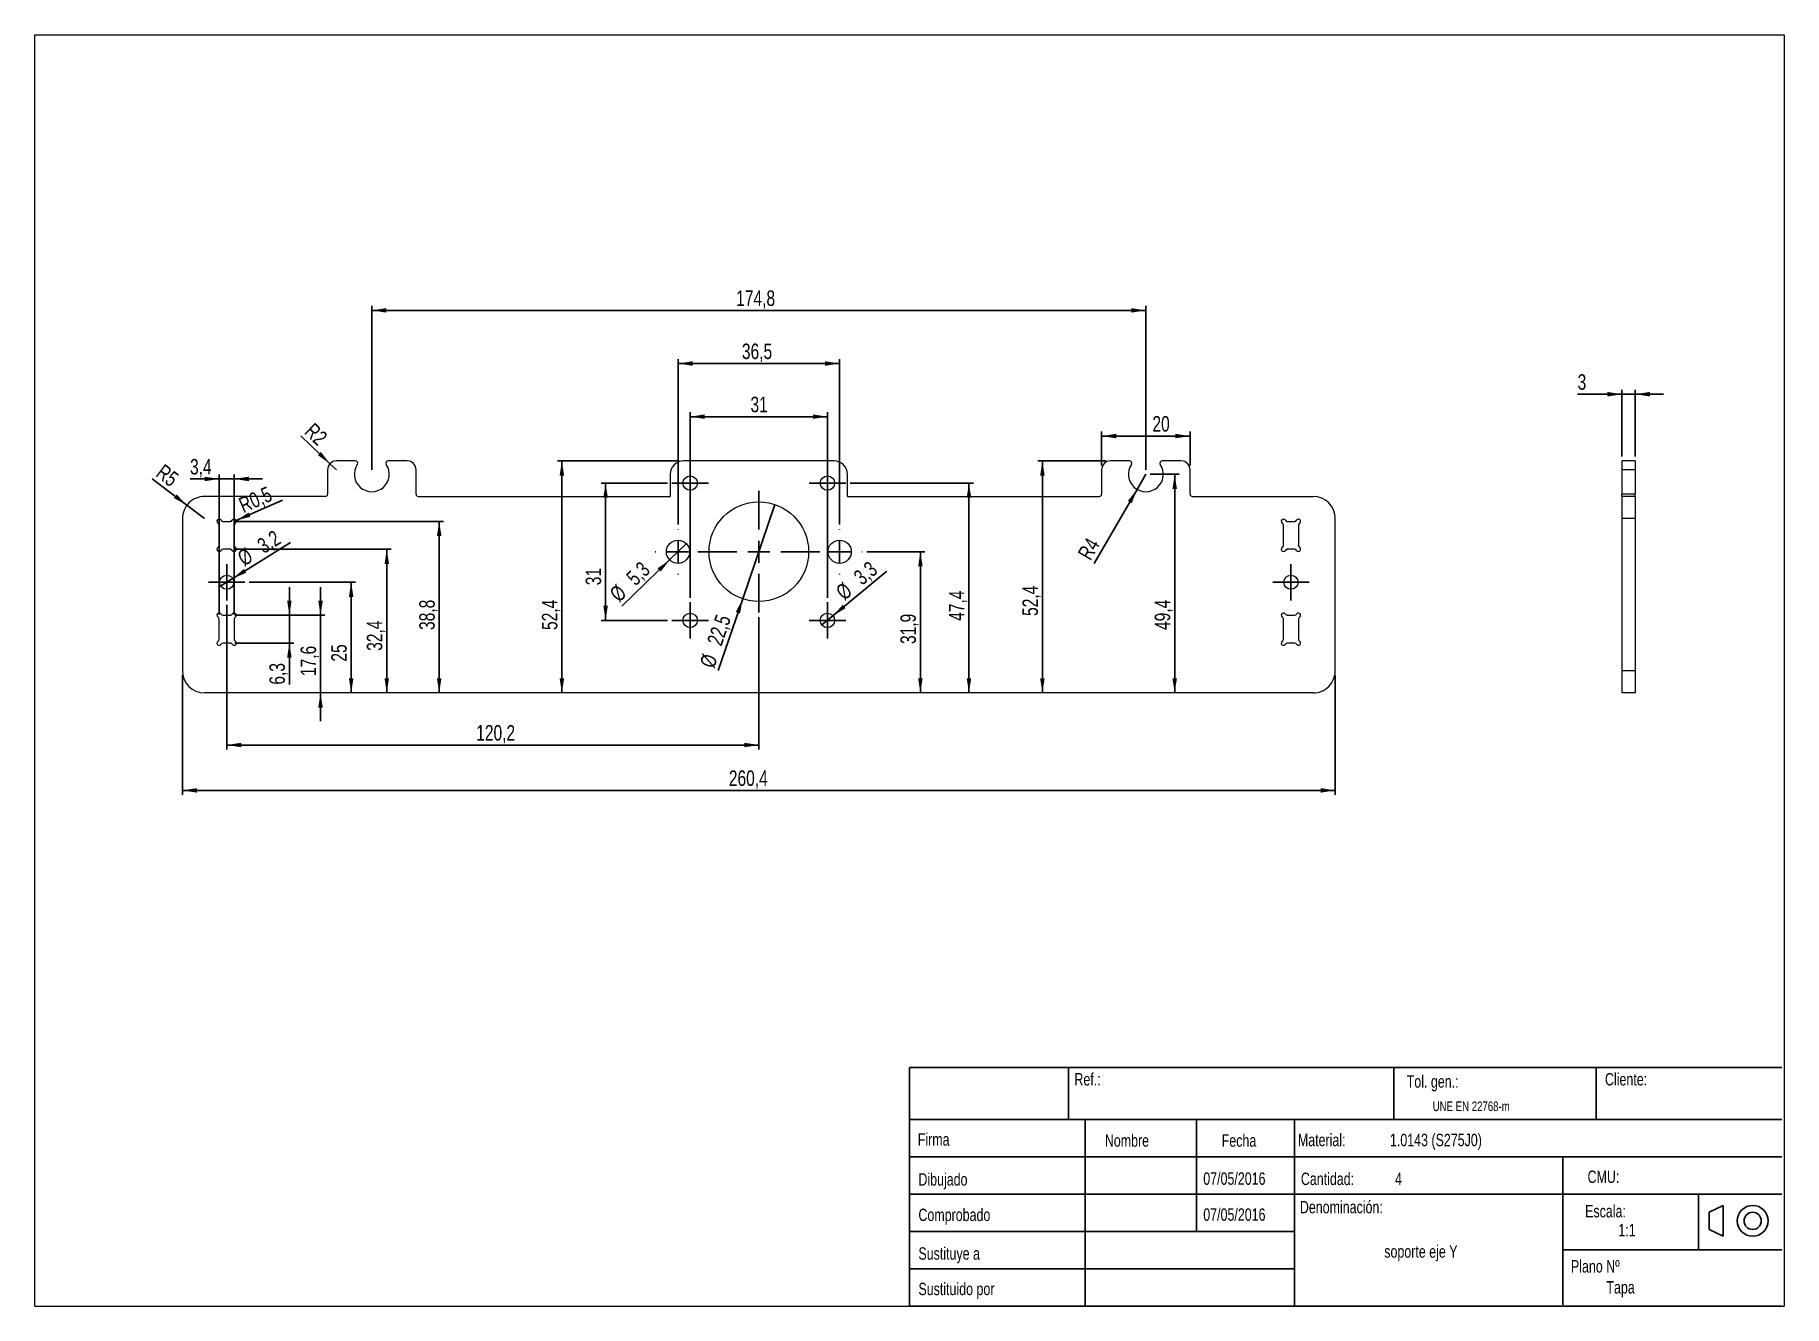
# Model space of a CAD drawing. Header units: millimetres. Extents: x 20 to 415, y 5 to 292.
import ezdxf

# ---------------------------------------------------------------- set-up
doc = ezdxf.new("R2010")
doc.units = ezdxf.units.MM
doc.layers.add('COTAS', color=1, linetype='Continuous')
doc.layers.add('SLD-0', color=7, linetype='Continuous')
doc.styles.add('SLDTEXTSTYLE0', font='TXT', dxfattribs={"width": 0.75})
doc.dimstyles.new('SLDDIMSTYLE0', dxfattribs={"dimtxt": 3.5, "dimasz": 3.302, "dimexe": 0, "dimexo": 0.0625, "dimgap": 0.875, "dimtad": 1, "dimdec": 1, "dimrnd": 1e-09, "dimzin": 12, "dimdsep": 46, "dimtxsty": 'SLDTEXTSTYLE0', "dimsah": 1, "dimcen": 0.09, "dimadec": 0, "dimazin": 3, "dimtfac": 1, "dimtdec": 1, "dimtofl": 0, "dimtmove": 0, "dimatfit": 3, "dimfxl": 1, "dimfrac": 2, "dimtolj": 1, "dimtzin": 12, "dimarcsym": 0})
doc.dimstyles.new('SLDDIMSTYLE1', dxfattribs={"dimtxt": 3.5, "dimasz": 3.302, "dimexe": 0, "dimexo": 0.0625, "dimgap": 0.875, "dimtad": 1, "dimdec": 1, "dimrnd": 1e-09, "dimzin": 12, "dimdsep": 46, "dimtxsty": 'SLDTEXTSTYLE0', "dimblk1": 'NONE', "dimsah": 1, "dimcen": 0, "dimadec": 0, "dimazin": 3, "dimtfac": 1, "dimtdec": 1, "dimtmove": 0, "dimatfit": 3, "dimldrblk": 'NONE', "dimfxl": 1, "dimfrac": 2, "dimtolj": 1, "dimtzin": 12, "dimarcsym": 0})
doc.dimstyles.new('SLDDIMSTYLE2', dxfattribs={"dimtxt": 3.5, "dimasz": 3.302, "dimexe": 0, "dimexo": 0.0625, "dimgap": 0.875, "dimtad": 1, "dimdec": 1, "dimrnd": 1e-09, "dimzin": 12, "dimdsep": 46, "dimtxsty": 'SLDTEXTSTYLE0', "dimsah": 1, "dimcen": 0, "dimadec": 0, "dimazin": 3, "dimtfac": 1, "dimtdec": 1, "dimtofl": 0, "dimtmove": 0, "dimatfit": 3, "dimfxl": 1, "dimfrac": 2, "dimtolj": 1, "dimtzin": 12, "dimarcsym": 0})
doc.dimstyles.new('SLDDIMSTYLE3', dxfattribs={"dimtxt": 3.5, "dimasz": 3.302, "dimexe": 0, "dimexo": 0.0625, "dimgap": 0.875, "dimtad": 1, "dimdec": 1, "dimrnd": 1e-09, "dimzin": 12, "dimdsep": 46, "dimtxsty": 'SLDTEXTSTYLE0', "dimsah": 1, "dimcen": 0.09, "dimadec": 0, "dimazin": 3, "dimtfac": 1, "dimtdec": 1, "dimtmove": 0, "dimatfit": 0, "dimfxl": 1, "dimfrac": 2, "dimtolj": 1, "dimtzin": 12, "dimarcsym": 0})
doc.dimstyles.new('SLDDIMSTYLE4', dxfattribs={"dimtxt": 3.5, "dimasz": 3.302, "dimexe": 0, "dimexo": 0.0625, "dimgap": 0.875, "dimtad": 1, "dimdec": 1, "dimrnd": 1e-09, "dimdsep": 46, "dimtxsty": 'SLDTEXTSTYLE0', "dimsah": 1, "dimcen": 0, "dimadec": 0, "dimazin": 2, "dimtfac": 1, "dimtdec": 1, "dimtofl": 0, "dimtmove": 0, "dimatfit": 3, "dimfxl": 1, "dimfrac": 2, "dimtolj": 1, "dimtzin": 12, "dimarcsym": 0})

# ---------------------------------------------------------------- blocks, each defined once
blk = doc.blocks.new('_D')
at = {"layer": 'COTAS'}
for p, q in [((96.14755920771819, 194.0327428795332), (96.14755920772296, 231.0290938795496)), ((96.14755920772284, 230.0290938795496), (270.9525562072225, 230.029093879527)), ((270.9525562072178, 194.0327428795109), (270.9525562072226, 231.029093879527))]:
    blk.add_line(p, q, dxfattribs=at)
for points in [[(96.14755920772284, 230.0290938795496), (99.44955920772277, 229.5210938795492), (99.44955920772291, 230.5370938795492)], [(270.9525562072225, 230.029093879527), (267.6505562072225, 230.5370938795275), (267.6505562072224, 229.5210938795275)]]:
    blk.add_solid(points, dxfattribs=at)
at = {"layer": 'COTAS', "insert": (178.4366397446985, 234.5408307941172), "char_height": 3.5, "attachment_point": 1, "style": 'SLDTEXTSTYLE0'}
blk.add_mtext('174,8', dxfattribs=at)
blk = doc.blocks.new('_D_1')
at = {"layer": 'COTAS'}
for p, q in [((165.3000577072178, 181.6560724276744), (165.3000577072178, 219.0290938795118)), ((165.3000577072178, 218.0290938795118), (201.8000577072178, 218.0290938795118)), ((201.8000577072178, 181.6560724276743), (201.8000577072178, 219.0290938795118))]:
    blk.add_line(p, q, dxfattribs=at)
for points in [[(165.3000577072178, 218.0290938795118), (168.6020577072178, 217.5210938795118), (168.6020577072178, 218.5370938795118)], [(201.8000577072178, 218.0290938795118), (198.4980577072178, 218.5370938795118), (198.4980577072178, 217.5210938795118)]]:
    blk.add_solid(points, dxfattribs=at)
at = {"layer": 'COTAS', "insert": (179.7296954579012, 222.5408307940907), "char_height": 3.5, "attachment_point": 1, "style": 'SLDTEXTSTYLE0'}
blk.add_mtext('36,5', dxfattribs=at)
blk = doc.blocks.new('_D_2')
at = {"layer": 'COTAS'}
for p, q in [((168.0500577072177, 165.156072503359), (168.0500577072177, 207.0290938795119)), ((168.0500577072177, 206.0290938795119), (199.0500577072178, 206.0290938795119)), ((199.0500577072178, 165.156072503359), (199.0500577072178, 207.0290938795119))]:
    blk.add_line(p, q, dxfattribs=at)
for points in [[(168.0500577072177, 206.0290938795119), (171.3520577072177, 205.5210938795119), (171.3520577072177, 206.5370938795119)], [(199.0500577072178, 206.0290938795119), (195.7480577072178, 206.5370938795119), (195.7480577072178, 205.5210938795119)]]:
    blk.add_solid(points, dxfattribs=at)
at = {"layer": 'COTAS', "insert": (181.6692787948357, 210.5408307940907), "char_height": 3.5, "attachment_point": 1, "style": 'SLDTEXTSTYLE0'}
blk.add_mtext('31', dxfattribs=at)
blk = doc.blocks.new('_D_3')
at = {"layer": 'COTAS'}
for p, q in [((162.9250568540457, 191.031072503359), (147.9467191457701, 191.031072503359)), ((148.9467191457701, 191.031072503359), (148.9467191457701, 160.031072503359)), ((162.9250577072178, 160.031072503359), (147.9467191457701, 160.031072503359))]:
    blk.add_line(p, q, dxfattribs=at)
for points in [[(148.9467191457701, 191.031072503359), (148.4387191457701, 187.729072503359), (149.4547191457701, 187.729072503359)], [(148.9467191457701, 160.031072503359), (149.4547191457701, 163.3330725033589), (148.4387191457701, 163.3330725033589)]]:
    blk.add_solid(points, dxfattribs=at)
at = {"layer": 'COTAS', "insert": (144.4349822311912, 167.9715185733366), "char_height": 3.5, "attachment_point": 1, "rotation": 90.00000000000041, "style": 'SLDTEXTSTYLE0'}
blk.add_mtext('31', dxfattribs=at)
blk = doc.blocks.new('_D_4')
at = {"layer": 'COTAS'}
for q in [(167.1868371480039, 177.356089781517), (152.6333294681795, 163.2789785406316)]:
    blk.add_line((163.4132782664317, 173.7060550738317), q, dxfattribs=at)
blk.add_solid([(163.4132782664317, 173.7060550738317), (160.6867051124401, 171.7754937989863), (161.3930737339655, 171.0452203087621)], dxfattribs=at)
at = {"layer": 'COTAS', "char_height": 3.5, "attachment_point": 1, "rotation": 44.04672034090003, "style": 'SLDTEXTSTYLE0'}
for s, insert in [('5,3', (153.3040497683581, 170.1777605556779)), ('%%c', (149.5472270969765, 166.4695205340471))]:
    blk.add_mtext(s, dxfattribs=dict(at, insert=insert))
blk = doc.blocks.new('_NONE')
blk = doc.blocks.new('_D_5')
at = {"layer": 'COTAS'}
for q in [(187.1955269875789, 186.174054360256), (174.3630207803597, 148.7094332746944)]:
    blk.add_line((179.9045884268566, 164.888091499634), q, dxfattribs=at)
blk.add_solid([(179.9045884268566, 164.888091499634), (178.3540129486033, 161.9288713851039), (179.3151924271096, 161.5996450038731)], dxfattribs=at)
at = {"layer": 'COTAS', "char_height": 3.5, "attachment_point": 1, "rotation": 71.09247237673249, "style": 'SLDTEXTSTYLE0'}
for s, insert in [('22,5', (171.7771402033628, 155.1746488149438)), ('%%c', (170.1172932699537, 150.163693935893))]:
    blk.add_mtext(s, dxfattribs=dict(at, insert=insert))
blk = doc.blocks.new('_D_6')
at = {"layer": 'COTAS'}
for q in [(212.4809756533236, 171.1786533507797), (197.7996469956006, 158.9932391582245)]:
    blk.add_line((200.300468418835, 161.0689058484934), q, dxfattribs=at)
blk.add_solid([(200.300468418835, 161.0689058484934), (203.165745655197, 162.7868855802672), (202.5168603144852, 163.568680831346)], dxfattribs=at)
at = {"layer": 'COTAS', "char_height": 3.5, "attachment_point": 1, "rotation": 39.6924684327908, "style": 'SLDTEXTSTYLE0'}
for s, insert in [('3,3', (204.6381820749556, 170.5047835301135)), ('%%c', (200.6106624099998, 167.0924755149095))]:
    blk.add_mtext(s, dxfattribs=dict(at, insert=insert))
blk = doc.blocks.new('_D_7')
at = {"layer": 'COTAS'}
for q in [(259.3078295970957, 172.8634847505306), (270.9525562072177, 193.0327428795109)]:
    blk.add_line((268.9775562072177, 189.6119425345624), q, dxfattribs=at)
blk.add_solid([(268.9775562072177, 189.6119425345624), (266.8866153020952, 187.0063266512662), (267.7664971123402, 186.4983266512662)], dxfattribs=at)
at = {"layer": 'COTAS', "insert": (255.4218028521341, 175.1070833378123), "char_height": 3.5, "attachment_point": 1, "rotation": 60.000000000000135, "style": 'SLDTEXTSTYLE0'}
blk.add_mtext('R4', dxfattribs=at)
blk = doc.blocks.new('_D_8')
at = {"layer": 'COTAS'}
for p, q in [((204.1750585603898, 191.031072503359), (232.0086642832651, 191.031072503359)), ((231.0086642832651, 191.031072503359), (231.0086642832651, 143.6434788795108))]:
    blk.add_line(p, q, dxfattribs=at)
for points in [[(231.0086642832651, 191.031072503359), (230.5006642832651, 187.729072503359), (231.5166642832652, 187.729072503359)], [(231.0086642832651, 143.6434788795108), (231.5166642832652, 146.9454788795107), (230.5006642832651, 146.9454788795107)]]:
    blk.add_solid(points, dxfattribs=at)
at = {"layer": 'COTAS', "insert": (226.4969273686862, 159.9352082573905), "char_height": 3.5, "attachment_point": 1, "rotation": 90.00000000000041, "style": 'SLDTEXTSTYLE0'}
blk.add_mtext('47,4', dxfattribs=at)
blk = doc.blocks.new('_D_9')
at = {"layer": 'COTAS'}
for p, q in [((207.9250577072177, 175.5310724276744), (221.0345557210444, 175.5310724276744)), ((220.0345557210444, 175.5310724276744), (220.0345557210444, 143.6434788795108))]:
    blk.add_line(p, q, dxfattribs=at)
for points in [[(220.0345557210444, 175.5310724276744), (219.5265557210444, 172.2290724276744), (220.5425557210444, 172.2290724276744)], [(220.0345557210444, 143.6434788795108), (220.5425557210444, 146.9454788795107), (219.5265557210444, 146.9454788795107)]]:
    blk.add_solid(points, dxfattribs=at)
at = {"layer": 'COTAS', "insert": (215.5228188064656, 154.6920230554407), "char_height": 3.5, "attachment_point": 1, "rotation": 90.00000000000041, "style": 'SLDTEXTSTYLE0'}
blk.add_mtext('31,9', dxfattribs=at)
blk = doc.blocks.new('_D_10')
at = {"layer": 'COTAS'}
for p, q in [((271.9525562072177, 193.0327428795109), (278.4657238633329, 193.0327428795109)), ((277.4657238633329, 193.0327428795109), (277.4657238633329, 143.6434788795108))]:
    blk.add_line(p, q, dxfattribs=at)
for points in [[(277.4657238633329, 193.0327428795109), (276.9577238633329, 189.7307428795109), (277.9737238633329, 189.7307428795109)], [(277.4657238633329, 143.6434788795108), (277.9737238633329, 146.9454788795107), (276.9577238633329, 146.9454788795107)]]:
    blk.add_solid(points, dxfattribs=at)
at = {"layer": 'COTAS', "insert": (272.9539869487539, 157.8623210845267), "char_height": 3.5, "attachment_point": 1, "rotation": 90.00000000000041, "style": 'SLDTEXTSTYLE0'}
blk.add_mtext('49,4', dxfattribs=at)
blk = doc.blocks.new('_D_11')
at = {"layer": 'COTAS'}
for p, q in [((260.9525562072177, 195.0290938795112), (260.9525562072178, 202.6509373598155)), ((260.9525562072178, 201.6509373598155), (280.9525562072178, 201.6509373598153)), ((280.9525562072177, 195.0290938795112), (280.9525562072178, 202.6509373598153))]:
    blk.add_line(p, q, dxfattribs=at)
for points in [[(260.9525562072178, 201.6509373598155), (264.2545562072178, 201.1429373598154), (264.2545562072178, 202.1589373598154)], [(280.9525562072178, 201.6509373598153), (277.6505562072177, 202.1589373598154), (277.6505562072177, 201.1429373598154)]]:
    blk.add_solid(points, dxfattribs=at)
at = {"layer": 'COTAS', "insert": (272.4409218782072, 206.1626742743943), "char_height": 3.5, "attachment_point": 1, "style": 'SLDTEXTSTYLE0'}
blk.add_mtext('20', dxfattribs=at)
blk = doc.blocks.new('_D_12')
at = {"layer": 'COTAS'}
for p, q in [((261.9525562072177, 196.0290938795112), (246.5917616661766, 196.0290938795112)), ((247.5917616661766, 143.6434788795108), (247.5917616661766, 196.0290938795112))]:
    blk.add_line(p, q, dxfattribs=at)
for points in [[(247.5917616661766, 196.0290938795112), (247.0837616661766, 192.7270938795112), (248.0997616661766, 192.7270938795112)], [(247.5917616661766, 143.6434788795108), (248.0997616661766, 146.9454788795107), (247.0837616661766, 146.9454788795107)]]:
    blk.add_solid(points, dxfattribs=at)
at = {"layer": 'COTAS', "insert": (243.0800247515977, 161.0326191136127), "char_height": 3.5, "attachment_point": 1, "rotation": 90, "style": 'SLDTEXTSTYLE0'}
blk.add_mtext('52,4', dxfattribs=at)
blk = doc.blocks.new('_D_13')
at = {"layer": 'COTAS'}
for p, q in [((165.5500577072178, 196.0290938795117), (138.0700214397716, 196.0290938795117)), ((139.0700214397716, 196.0290938795117), (139.0700214397716, 143.6434788795108))]:
    blk.add_line(p, q, dxfattribs=at)
for points in [[(139.0700214397716, 196.0290938795117), (138.5620214397716, 192.7270938795118), (139.5780214397716, 192.7270938795118)], [(139.0700214397716, 143.6434788795108), (139.5780214397716, 146.9454788795107), (138.5620214397716, 146.9454788795107)]]:
    blk.add_solid(points, dxfattribs=at)
at = {"layer": 'COTAS', "insert": (134.5582845251927, 157.8623210845267), "char_height": 3.5, "attachment_point": 1, "rotation": 90.00000000000041, "style": 'SLDTEXTSTYLE0'}
blk.add_mtext('52,4', dxfattribs=at)
blk = doc.blocks.new('_D_14')
at = {"layer": 'COTAS'}
for p, q in [((53.37505826537835, 147.643478588709), (53.37505983571237, 120.643471363685)), ((313.7250602653781, 147.6434788795107), (313.7250638357113, 120.6434865057724)), ((53.37505977755187, 121.643471363685), (313.7250637775508, 121.6434865057724))]:
    blk.add_line(p, q, dxfattribs=at)
for points in [[(53.37505977755187, 121.643471363685), (56.6770598070974, 121.135471555731), (56.67705974800632, 122.151471555731)], [(313.7250637775508, 121.6434865057724), (310.4230637480052, 122.1514863137264), (310.4230638070964, 121.1354863137264)]]:
    blk.add_solid(points, dxfattribs=at)
at = {"layer": 'COTAS', "insert": (176.7819015638751, 126.155215455668), "char_height": 3.5, "attachment_point": 1, "rotation": 3.3323514658334775e-06, "style": 'SLDTEXTSTYLE0'}
blk.add_mtext('260,4', dxfattribs=at)
blk = doc.blocks.new('_D_15')
at = {"layer": 'COTAS'}
for p, q in [((63.3750562072179, 163.5434788795117), (63.3750562072179, 130.8891902217295)), ((183.5500577072178, 160.7810729299449), (183.5500577072178, 130.8891902217295)), ((63.3750562072179, 131.8891902217295), (183.5500577072178, 131.8891902217295))]:
    blk.add_line(p, q, dxfattribs=at)
for points in [[(63.3750562072179, 131.8891902217295), (66.6770562072179, 131.3811902217295), (66.6770562072179, 132.3971902217295)], [(183.5500577072178, 131.8891902217295), (180.2480577072178, 132.3971902217295), (180.2480577072178, 131.3811902217295)]]:
    blk.add_solid(points, dxfattribs=at)
at = {"layer": 'COTAS', "insert": (119.7292644768968, 136.4009271363084), "char_height": 3.5, "attachment_point": 1, "style": 'SLDTEXTSTYLE0'}
blk.add_mtext('120,2', dxfattribs=at)
blk = doc.blocks.new('_D_16')
at = {"layer": 'COTAS'}
for q in [(77.77078958736207, 177.582489727854), (62.01578968926542, 167.7994442041735)]:
    blk.add_line((64.73432272517037, 169.4875135548499), q, dxfattribs=at)
blk.add_solid([(64.73432272517037, 169.4875135548499), (67.8074900110147, 170.7978229966293), (67.27152799217494, 171.6609572355291)], dxfattribs=at)
at = {"layer": 'COTAS', "char_height": 3.5, "attachment_point": 1, "rotation": 31.838156626299686, "style": 'SLDTEXTSTYLE0'}
for s, insert in [('3,2', (69.91284408265713, 177.9812843850663)), ('%%c', (65.45679980050001, 175.1513674255628))]:
    blk.add_mtext(s, dxfattribs=dict(at, insert=insert))
blk = doc.blocks.new('_D_17')
at = {"layer": 'COTAS'}
for p, q in [((68.47505620721789, 168.6434788795117), (92.48845443913045, 168.6434788795117)), ((91.48845443913045, 168.6434788795117), (91.48845443913045, 143.6434788795108))]:
    blk.add_line(p, q, dxfattribs=at)
for points in [[(91.48845443913045, 168.6434788795117), (90.98045443913045, 165.3414788795117), (91.99645443913045, 165.3414788795117)], [(91.48845443913045, 143.6434788795108), (91.99645443913045, 146.9454788795107), (90.98045443913045, 146.9454788795107)]]:
    blk.add_solid(points, dxfattribs=at)
at = {"layer": 'COTAS', "insert": (86.97671752455155, 150.7196287157579), "char_height": 3.5, "attachment_point": 1, "rotation": 90.00000000000041, "style": 'SLDTEXTSTYLE0'}
blk.add_mtext('25', dxfattribs=at)
blk = doc.blocks.new('_D_18')
at = {"layer": 'COTAS'}
for p, q in [((84.56487169340318, 161.1934782302887), (84.56487169340318, 167.5434782302887)), ((65.20898952011903, 161.1934782302887), (85.56487169340318, 161.1934782302887)), ((84.56487169340318, 161.1934782302887), (84.56487169340318, 143.6434788795108)), ((84.56487169340318, 143.6434788795108), (84.56487169340318, 137.2934788795108))]:
    blk.add_line(p, q, dxfattribs=at)
for points in [[(84.56487169340318, 161.1934782302887), (85.07287169340317, 164.4954782302887), (84.05687169340318, 164.4954782302887)], [(84.56487169340318, 143.6434788795108), (84.05687169340318, 140.3414788795108), (85.07287169340317, 140.3414788795108)]]:
    blk.add_solid(points, dxfattribs=at)
at = {"layer": 'COTAS', "insert": (80.05313477882432, 147.4642197917708), "char_height": 3.5, "attachment_point": 1, "rotation": 90.00000000000041, "style": 'SLDTEXTSTYLE0'}
blk.add_mtext('17,6', dxfattribs=at)
blk = doc.blocks.new('_D_19')
at = {"layer": 'COTAS'}
for p, q in [((77.5296406376527, 161.1934542704157), (77.52965205940623, 167.5434542704054)), ((65.2089895201174, 161.1934764315874), (78.52964063765108, 161.1934524717143)), ((77.52962930583097, 154.8934524482684), (77.5296406376527, 161.1934542704157)), ((65.20899139950072, 154.8934746094163), (78.52962930582933, 154.893450649567)), ((77.52962930583097, 154.8934524482684), (77.52961244367688, 145.5188255109836))]:
    blk.add_line(p, q, dxfattribs=at)
for points in [[(77.5296406376527, 161.1934542704157), (78.03764657696372, 164.49545335667), (77.02164657696538, 164.4954551841506)], [(77.52962930583097, 154.8934524482684), (77.02162336651995, 151.591453362014), (78.03762336651829, 151.5914515345334)]]:
    blk.add_solid(points, dxfattribs=at)
at = {"layer": 'COTAS', "insert": (73.01787552910531, 145.5188336262508), "char_height": 3.5, "attachment_point": 1, "rotation": 89.99989694200433, "style": 'SLDTEXTSTYLE0'}
blk.add_mtext('6,3', dxfattribs=at)
blk = doc.blocks.new('_D_20')
at = {"layer": 'COTAS'}
for p, q in [((61.67509570721835, 191.9680211443309), (55.08962085602721, 191.9680211443309)), ((61.67509570721798, 161.3274533795116), (61.67509570721837, 192.9680211443309)), ((65.07501537089692, 191.9680211443308), (61.67509570721835, 191.9680211443309)), ((65.07501837089652, 161.3274543504012), (65.07501537089693, 192.9680211443308)), ((65.07501537089692, 191.9680211443308), (71.42501537089692, 191.9680211443308))]:
    blk.add_line(p, q, dxfattribs=at)
for points in [[(61.67509570721835, 191.9680211443309), (58.37309570721836, 192.4760211443309), (58.37309570721835, 191.4600211443309)], [(65.07501537089692, 191.9680211443308), (68.37701537089691, 191.4600211443308), (68.37701537089691, 192.4760211443308)]]:
    blk.add_solid(points, dxfattribs=at)
at = {"layer": 'COTAS', "insert": (55.08962085602723, 196.4797580589098), "char_height": 3.5, "attachment_point": 1, "style": 'SLDTEXTSTYLE0'}
blk.add_mtext('3,4', dxfattribs=at)
blk = doc.blocks.new('_D_21')
at = {"layer": 'COTAS'}
for p, q in [((65.20899139950252, 176.0934756581179), (100.5287440793299, 176.0934756581179)), ((99.52874407932994, 176.0934756581179), (99.52874407932994, 143.6434788795108))]:
    blk.add_line(p, q, dxfattribs=at)
for points in [[(99.52874407932994, 176.0934756581179), (99.02074407932994, 172.7914756581179), (100.0367440793299, 172.7914756581179)], [(99.52874407932994, 143.6434788795108), (100.0367440793299, 146.9454788795107), (99.02074407932994, 146.9454788795107)]]:
    blk.add_solid(points, dxfattribs=at)
at = {"layer": 'COTAS', "insert": (95.01700716475106, 153.1594249535787), "char_height": 3.5, "attachment_point": 1, "rotation": 90.00000000000041, "style": 'SLDTEXTSTYLE0'}
blk.add_mtext('32,4', dxfattribs=at)
blk = doc.blocks.new('_D_22')
at = {"layer": 'COTAS'}
for p, q in [((65.20898952011908, 182.3934774802889), (112.3658371607346, 182.3934774802889)), ((111.3658371607346, 182.3934774802889), (111.3658371607346, 143.6434788795108))]:
    blk.add_line(p, q, dxfattribs=at)
for points in [[(111.3658371607346, 182.3934774802889), (110.8578371607346, 179.0914774802889), (111.8738371607346, 179.0914774802889)], [(111.3658371607346, 143.6434788795108), (111.8738371607346, 146.9454788795107), (110.8578371607346, 146.9454788795107)]]:
    blk.add_solid(points, dxfattribs=at)
at = {"layer": 'COTAS', "insert": (106.8541002461558, 157.8623210845267), "char_height": 3.5, "attachment_point": 1, "rotation": 90.00000000000041, "style": 'SLDTEXTSTYLE0'}
blk.add_mtext('38,8', dxfattribs=at)
blk = doc.blocks.new('_D_23')
at = {"layer": 'COTAS'}
for q in [(76.01361716599477, 187.1696168688345), (65.07501529653818, 182.3934776093732)]:
    blk.add_line((65.53324020075523, 182.5935530834432), q, dxfattribs=at)
blk.add_solid([(65.53324020075523, 182.5935530834432), (68.76263248240193, 183.4492945696648), (68.35607932901061, 184.3804070942651)], dxfattribs=at)
at = {"layer": 'COTAS', "insert": (65.75123851202792, 187.4336271166123), "char_height": 3.5, "attachment_point": 1, "rotation": 23.587602396001763, "style": 'SLDTEXTSTYLE0'}
blk.add_mtext('R0,5', dxfattribs=at)
blk = doc.blocks.new('_D_24')
at = {"layer": 'COTAS'}
for q in [(46.574297114323, 191.9716619604543), (58.37505620721794, 183.0310738795119)]:
    blk.add_line((54.38969610187424, 186.0504951536529), q, dxfattribs=at)
blk.add_solid([(54.38969610187424, 186.0504951536529), (52.06453748975798, 188.4494335497984), (51.45099108685254, 187.6396083763926)], dxfattribs=at)
at = {"layer": 'COTAS', "insert": (49.25824968727403, 195.5142340422242), "char_height": 3.5, "attachment_point": 1, "rotation": 322.85140362740435, "style": 'SLDTEXTSTYLE0'}
blk.add_mtext('R5', dxfattribs=at)
blk = doc.blocks.new('_D_25')
at = {"layer": 'COTAS'}
for q in [(80.10839479383142, 201.7106366491743), (88.14755920721795, 194.0290938795118)]:
    blk.add_line((86.70154858620532, 195.41077882331), q, dxfattribs=at)
blk.add_solid([(86.70154858620532, 195.41077882331), (84.66513302663823, 198.0592273632581), (83.96323707518873, 197.3246539677837)], dxfattribs=at)
at = {"layer": 'COTAS', "insert": (83.13656931965733, 204.8797907651531), "char_height": 3.5, "attachment_point": 1, "rotation": 316.3031651312736, "style": 'SLDTEXTSTYLE0'}
blk.add_mtext('R2', dxfattribs=at)
blk = doc.blocks.new('SW_CENTERMARKSYMBOL_0')
at = {"layer": 'SLD-0', "color": 0}
for p, q in [((0, 2.500000000000002), (0, 4.099999999999993)), ((-2.500000000000002, 0), (-4.099999999999993, 0)), ((0, 0), (-2.500000000000002, 0)), ((0, 0), (0, 2.500000000000002)), ((0, 0), (0, -2.500000000000002)), ((0, 0), (2.500000000000002, 0)), ((2.500000000000002, 0), (4.099999999999993, 0)), ((0, -2.500000000000002), (0, -4.099999999999993))]:
    blk.add_line(p, q, dxfattribs=at)
blk = doc.blocks.new('SW_CENTERMARKSYMBOL_1')
at = {"layer": 'SLD-0', "color": 0}
for p, q in [((0, 2.500000000000002), (0, 4.099999999999993)), ((-2.500000000000002, 0), (-4.099999999999993, 0)), ((0, 0), (-2.500000000000002, 0)), ((0, 0), (0, 2.500000000000002)), ((0, 0), (0, -2.500000000000002)), ((0, 0), (2.500000000000002, 0)), ((2.500000000000002, 0), (4.099999999999993, 0)), ((0, -2.500000000000002), (0, -4.099999999999993))]:
    blk.add_line(p, q, dxfattribs=at)
blk = doc.blocks.new('SW_CENTERMARKSYMBOL_2')
at = {"layer": 'SLD-0', "color": 0}
for p, q in [((0, 5.000000000000004), (0, 13.75000000000007)), ((-5.000000000000004, 0), (-13.75000000000007, 0)), ((0, 0), (-2.500000000000002, 0)), ((0, 0), (0, 2.500000000000002)), ((0, 0), (0, -2.500000000000002)), ((0, 0), (2.500000000000002, 0)), ((5.000000000000004, 0), (13.75000000000007, 0)), ((0, -5.000000000000004), (0, -13.75000000000007))]:
    blk.add_line(p, q, dxfattribs=at)
blk = doc.blocks.new('SW_CENTERMARKSYMBOL_3')
at = {"layer": 'SLD-0', "color": 0}
for p, q in [((0, 2.500000000000002), (0, 4.124999999999989)), ((-2.500000000000002, 0), (-4.124999999999989, 0)), ((0, 0), (-2.500000000000002, 0)), ((0, 0), (0, 2.500000000000002)), ((0, 0), (0, -2.500000000000002)), ((0, 0), (2.500000000000002, 0)), ((2.500000000000002, 0), (4.124999999999989, 0)), ((0, -2.500000000000002), (0, -4.124999999999989))]:
    blk.add_line(p, q, dxfattribs=at)
blk = doc.blocks.new('SW_CENTERMARKSYMBOL_4')
at = {"layer": 'SLD-0', "color": 0}
for p, q in [((0, 2.500000000000002), (0, 4.124999999999934)), ((-2.500000000000002, 0), (-4.124999999999934, 0)), ((0, 0), (-2.500000000000002, 0)), ((0, 0), (0, 2.500000000000002)), ((0, 0), (0, -2.500000000000002)), ((0, 0), (2.500000000000002, 0)), ((2.500000000000002, 0), (4.124999999999934, 0)), ((0, -2.500000000000002), (0, -4.124999999999934))]:
    blk.add_line(p, q, dxfattribs=at)
blk = doc.blocks.new('SW_CENTERMARKSYMBOL_5')
at = {"layer": 'SLD-0', "color": 0}
for p, q in [((0, 5.000000000000004), (0, 5.125000000000019)), ((-5.000000000000004, 0), (-5.125000000000046, 0)), ((0, 0), (-2.500000000000002, 0)), ((0, 0), (0, 2.500000000000002)), ((0, 0), (0, -2.500000000000002)), ((0, 0), (2.500000000000002, 0)), ((5.000000000000004, 0), (5.125000000000019, 0)), ((0, -5.000000000000004), (0, -5.125000000000019))]:
    blk.add_line(p, q, dxfattribs=at)
blk = doc.blocks.new('SW_CENTERMARKSYMBOL_6')
at = {"layer": 'SLD-0', "color": 0}
for p, q in [((0, 2.500000000000002), (0, 4.124999999999962)), ((-2.500000000000002, 0), (-4.124999999999962, 0)), ((0, 0), (-2.500000000000002, 0)), ((0, 0), (0, 2.500000000000002)), ((0, 0), (0, -2.500000000000002)), ((0, 0), (2.500000000000002, 0)), ((2.500000000000002, 0), (4.124999999999962, 0)), ((0, -2.500000000000002), (0, -4.124999999999962))]:
    blk.add_line(p, q, dxfattribs=at)
blk = doc.blocks.new('SW_CENTERMARKSYMBOL_7')
at = {"layer": 'SLD-0', "color": 0}
for p, q in [((0, 5.000000000000004), (0, 5.124999999999991)), ((-5.000000000000004, 0), (-5.124999999999991, 0)), ((0, 0), (-2.500000000000002, 0)), ((0, 0), (0, 2.500000000000002)), ((0, 0), (0, -2.500000000000002)), ((0, 0), (2.500000000000002, 0)), ((5.000000000000004, 0), (5.124999999999991, 0)), ((0, -5.000000000000004), (0, -5.124999999999991))]:
    blk.add_line(p, q, dxfattribs=at)
blk = doc.blocks.new('SW_CENTERMARKSYMBOL_8')
at = {"layer": 'SLD-0', "color": 0}
for p, q in [((0, 2.500000000000002), (0, 4.124999999999989)), ((-2.500000000000002, 0), (-4.124999999999989, 0)), ((0, 0), (-2.500000000000002, 0)), ((0, 0), (0, 2.500000000000002)), ((0, 0), (0, -2.500000000000002)), ((0, 0), (2.500000000000002, 0)), ((2.500000000000002, 0), (4.124999999999989, 0)), ((0, -2.500000000000002), (0, -4.124999999999989))]:
    blk.add_line(p, q, dxfattribs=at)
blk = doc.blocks.new('_D_26')
at = {"layer": 'COTAS'}
for p, q in [((378.4849592549478, 211.0981955762514), (368.4645928316436, 211.0981955762514)), ((378.4849592549479, 197.0290938795118), (378.4849592549478, 212.0981955762514)), ((378.4849592549478, 211.0981955762514), (381.4849592549478, 211.0981955762514)), ((381.4849592549479, 197.0290938795118), (381.4849592549478, 212.0981955762514)), ((381.4849592549478, 211.0981955762514), (387.8349592549478, 211.0981955762514))]:
    blk.add_line(p, q, dxfattribs=at)
for points in [[(378.4849592549478, 211.0981955762514), (375.1829592549478, 211.6061955762514), (375.1829592549478, 210.5901955762514)], [(381.4849592549478, 211.0981955762514), (384.7869592549478, 210.5901955762514), (384.7869592549478, 211.6061955762514)]]:
    blk.add_solid(points, dxfattribs=at)
at = {"layer": 'COTAS', "insert": (368.4645928316436, 215.6099324908303), "char_height": 3.5, "attachment_point": 1, "style": 'SLDTEXTSTYLE0'}
blk.add_mtext('3', dxfattribs=at)

msp = doc.modelspace()

# ---------------------------------------------------------------- linework, layer by layer
at = {"color": 7, "linetype": 'Continuous', "lineweight": 0}
for p, q in [((20.0788435653533, 5.214780156639463), (20.0788435653533, 292.2147801566395)), ((20.0788435653533, 292.2147801566395), (415.0788435653533, 292.2147801566395)), ((415.0788435653533, 292.2147801566395), (415.0788435653534, 5.214780156639454)), ((20.0788435653533, 5.214780156639463), (415.0788435653534, 5.214780156639454))]:
    msp.add_line(p, q, dxfattribs=at)
at = {"color": 7, "linetype": 'Continuous', "lineweight": 15}
for p, q in [((86.14755920721795, 194.0290938795118), (86.14755920721792, 188.5310708795117)), ((92.46371180521804, 196.0290938795118), (88.14755920721795, 196.0290938795118)), ((104.147559207218, 196.0290938795117), (99.83140661021808, 196.0290938795117)), ((106.1475592072179, 188.5310738795118), (106.147559207218, 194.0290938795117)), ((200.5500577072177, 196.0290938795117), (166.5500577072178, 196.0290938795117)), ((260.9525562072177, 194.0290938795112), (260.9525562072177, 188.5310708795111)), ((267.2687088047324, 196.0290938795112), (262.9525562072177, 196.0290938795112)), ((278.9525562072177, 196.0290938795112), (274.636403609703, 196.0290938795112)), ((280.9525562072176, 188.5310738795112), (280.9525562072177, 194.0290938795112)), ((381.484959254948, 196.0290938795118), (378.484959254948, 196.0290938795118)), ((378.484959254948, 196.0290938795118), (378.484959254948, 194.0290938795118)), ((381.484959254948, 194.0290938795118), (378.484959254948, 194.0290938795118)), ((378.484959254948, 194.0290938795118), (378.484959254948, 188.5310708795117)), ((381.484959254948, 196.0290938795118), (381.484959254948, 194.0290938795118)), ((381.484959254948, 194.0290938795118), (381.484959254948, 188.5310708795117)), ((163.5500577072178, 193.0290938795117), (163.5500577072178, 188.0310727821825)), ((203.5500577072178, 188.0310723795114), (203.5500577072178, 193.0290938795117)), ((85.64755915221747, 188.0310708795117), (58.37505675722252, 188.0310738795119)), ((106.6475592072179, 188.0310738795118), (109.0475592072179, 188.0310738795117)), ((109.0475592072179, 188.0310738795117), (163.5500577072178, 188.0310727821825)), ((203.5500577072178, 188.0310723795114), (258.0525562072177, 188.0310708795111)), ((258.0525562072177, 188.0310708795111), (260.4525562072176, 188.0310708795111)), ((281.4525562072176, 188.0310738795112), (308.7250602072178, 188.031073879511)), ((381.484959254948, 188.5310708795117), (378.484959254948, 188.5310708795117)), ((378.484959254948, 188.0310708795117), (378.484959254948, 188.5310708795117)), ((381.484959254948, 188.0310738795119), (378.484959254948, 188.0310738795119)), ((378.484959254948, 188.0310738795119), (378.484959254948, 183.0310735887094)), ((381.484959254948, 188.0310708795117), (378.484959254948, 188.0310708795117)), ((381.484959254948, 188.0310708795117), (381.484959254948, 188.5310708795117)), ((381.484959254948, 188.0310738795119), (381.484959254948, 183.0310735887094)), ((53.37505620721797, 183.0310735887094), (53.37505820721785, 148.643478588709)), ((62.591119520119, 182.3934804802888), (62.54111952011901, 182.3934804802889)), ((62.591119520119, 182.3934804802888), (64.15898952011914, 182.3934774802889)), ((64.20898952011908, 182.3934774802889), (64.15898952011914, 182.3934774802889)), ((302.8911225201189, 182.393480480288), (304.5089925201189, 182.393477480288)), ((304.5589925201188, 182.393477480288), (304.5089925201189, 182.393477480288)), ((313.7250602072177, 148.6434788795107), (313.7250602072178, 183.031073879511)), ((381.484959254948, 183.0310735887094), (378.484959254948, 183.0310735887094)), ((378.484959254948, 183.0310735887094), (378.484959254948, 148.643478588709)), ((381.484959254948, 183.0310735887094), (381.484959254948, 148.643478588709)), ((61.67509570721802, 176.9595026295119), (61.67509570721802, 181.5274526295118)), ((65.0750183708966, 181.4774533504023), (65.07501537089664, 177.0095043504023)), ((65.0750183708966, 181.4774533504023), (65.0750183708966, 181.5274536004014)), ((302.0250987072178, 176.9595026295111), (302.0250987072178, 181.5274526295109)), ((305.4250213708963, 181.5274536004005), (305.4250183708963, 177.0095043504015)), ((62.54112439950253, 176.0934786581179), (62.59112439950258, 176.0934786581178)), ((64.15899139950264, 176.0934756581179), (62.59112439950258, 176.0934786581178)), ((64.15899139950264, 176.0934756581179), (64.20899139950252, 176.0934756581179)), ((65.07501537089664, 176.9595043504024), (65.07501537089664, 177.0095043504023)), ((302.8911273995023, 176.093478658117), (302.9411273995024, 176.093478658117)), ((304.5089943995023, 176.093475658117), (302.9411273995024, 176.093478658117)), ((304.5089943995023, 176.093475658117), (304.5589943995023, 176.093475658117)), ((305.4250183708963, 176.9595043504015), (305.4250183708963, 177.0095043504015)), ((61.67509570721791, 155.7595033795118), (61.67509570721796, 160.3274533795116)), ((62.54111952011895, 161.1934812302887), (64.15898952011914, 161.1934782302887)), ((64.20898952011902, 161.1934782302887), (64.15898952011914, 161.1934782302887)), ((65.07501837089652, 160.2774541004022), (65.0750153708965, 155.8095051004021)), ((65.07501837089652, 160.2774541004022), (65.0750183708965, 160.3274543504012)), ((302.0250987072177, 155.759503379511), (302.0250987072177, 160.3274533795108)), ((302.9411225201187, 161.1934812302878), (302.8911225201188, 161.1934812302878)), ((302.9411225201187, 161.1934812302878), (304.5089925201188, 161.1934782302878)), ((304.5589925201187, 161.1934782302879), (304.5089925201188, 161.1934782302878)), ((305.4250213708963, 160.2774541004014), (305.4250183708963, 155.8095051004014)), ((305.4250213708963, 160.2774541004014), (305.4250213708962, 160.3274543504003)), ((64.15899139950245, 154.8934764081177), (62.54112439950235, 154.8934794081177)), ((64.15899139950245, 154.8934764081177), (64.20899139950234, 154.8934764081177)), ((65.07501537089648, 155.7595051004023), (65.0750153708965, 155.8095051004021)), ((304.5589943995021, 154.8934764081168), (302.8911273995021, 154.8934794081169)), ((305.4250183708962, 155.7595051004015), (305.4250183708963, 155.8095051004014)), ((381.484959254948, 148.643478588709), (378.484959254948, 148.643478588709)), ((378.484959254948, 148.643478588709), (378.484959254948, 143.6434788795108)), ((381.484959254948, 148.643478588709), (381.484959254948, 143.6434788795108)), ((308.7250602072177, 143.6434788795108), (58.37505820721783, 143.6434788795108)), ((381.484959254948, 143.6434788795108), (378.484959254948, 143.6434788795108))]:
    msp.add_line(p, q, dxfattribs=at)
for centre, radius in [((168.0500568540457, 191.031072503359), 1.624999999999972), ((199.0500585603899, 191.031072503359), 1.624999999999943), ((183.5500577072178, 175.531072929945), 11.25000000000006), ((165.3000577072178, 175.5310724276744), 2.625000000000028), ((201.8000577072178, 175.5310724276744), 2.624999999999972), ((63.3750562072179, 168.6434788795117), 1.599999999999994), ((303.7250602072178, 168.6434788795108), 1.600000000000023), ((168.0500577072177, 160.031072503359), 1.624999999999972), ((199.0500577072178, 160.031072503359), 1.625)]:
    msp.add_circle(centre, radius, dxfattribs=at)
for centre, radius, start, end in [((88.14755920721795, 194.0290938795118), 2, 90, 180), ((96.14755920771806, 193.0327428795332), 3.950000000000002, 145.8765571348056, 34.12344286517553), ((92.46371180521804, 195.5290938795118), 0.5000000000000019, 325.876557134972, 90), ((99.83140661021808, 195.5290938795117), 0.5, 90, 214.123442865176), ((104.147559207218, 194.0290938795117), 2, 0, 90), ((166.5500577072178, 193.0290938795117), 3, 89.99999999999946, 180.0000000000013), ((200.5500577072177, 193.0290938795117), 3.000000000000028, 2.544443745170813e-13, 90), ((262.9525562072177, 194.0290938795112), 2, 90, 180), ((270.9525562072177, 193.0327428795109), 3.950000000000007, 145.8765571344869, 34.12344286551353), ((267.2687088047324, 195.5290938795112), 0.5000000000000067, 325.8765571344805, 90), ((274.636403609703, 195.5290938795112), 0.5000000000000379, 90, 214.1234428655147), ((278.9525562072177, 194.0290938795112), 2, 0, 90), ((58.37505620721794, 183.0310738795119), 4.999999999999988, 89.99999369741187, 180.0000033323522), ((85.64755920721792, 188.5310708795117), 0.500000000000003, 269.9999936974128, 0), ((106.6475592072179, 188.5310738795118), 0.5, 180, 270.0000000000008), ((260.4525562072176, 188.5310708795111), 0.5000000000000568, 270.0000000000008, 3.256887993818271e-12), ((281.4525562072176, 188.5310738795112), 0.5, 180, 270.0000000000008), ((308.7250602072178, 183.031073879511), 5, 0, 89.99999999999935), ((61.67509579463995, 182.3934777809309), 0.4999998251562294, 30.0001890742091, 239.9999884324241), ((61.17509570721802, 181.5274526295118), 0.5000000000000134, 0, 59.99998843242341), ((62.54111952011901, 182.893480622435), 0.5000001421461646, 210.0001890742145, 270.0000000000008), ((64.20898952011908, 182.8934774802889), 0.5, 270.0000000000008, 330.0000170803035), ((65.07501529653818, 182.3934776093732), 0.5000002581689744, 300.0001995600327, 150.0000170803078), ((65.57501851304278, 181.5274536004014), 0.5000001421462373, 120.000199560032, 180), ((302.0250987946397, 182.3934777809301), 0.4999998251562682, 30.0001890742103, 239.9999884324273), ((301.5250987072178, 181.5274526295109), 0.4999999999999678, 0, 59.99998843241946), ((302.8911225201189, 182.8934806224342), 0.5000001421461812, 210.0001890742096, 270.0000000000008), ((304.5589925201188, 182.893477480288), 0.5000000000000062, 270.0000000000008, 330.000017080308), ((305.4250182965379, 182.3934776093723), 0.5000002581689809, 300.0001995600384, 150.0000170803009), ((305.9250215130425, 181.5274536004005), 0.5000001421462548, 120.0001995600289, 180), ((61.67509862308354, 176.0934785290335), 0.5000002581688929, 120.0001890742171, 330.0000170803017), ((61.17509556507178, 176.9595026295119), 0.5000001421462695, 300.0001890742141, 0), ((62.54112439950253, 175.5934786581178), 0.5000000000000284, 90, 150.0000170802999), ((64.20899139950252, 175.5934755159716), 0.5000001421462628, 30.0001890742112, 90), ((65.07501549998098, 176.0934785739833), 0.5000002581689527, 210.0001890742102, 60.00001708030232), ((65.57501537089664, 176.9595043504024), 0.5, 180, 240.0000170803063), ((302.0251016230833, 176.0934785290327), 0.5000002581689422, 120.0001890742138, 330.0000170803013), ((301.5250985650716, 176.9595026295111), 0.5000001421461954, 300.0001890742125, 0), ((302.8911273995023, 175.593478658117), 0.5000000000000204, 90, 150.0000170803044), ((304.5589943995023, 175.5934755159708), 0.5000001421462731, 30.00018907421401, 90), ((305.4250184999807, 176.0934785739825), 0.5000002581689034, 210.0001890742135, 60.00001708029929), ((305.9250183708963, 176.9595043504015), 0.5, 180, 240.0000170803091), ((61.67509579463987, 161.1934785309308), 0.4999998251562436, 30.00018907421193, 239.9999884324257), ((61.17509570721796, 160.3274533795116), 0.5, 0, 59.99998843242461), ((62.54111952011895, 161.6934813724349), 0.5000001421461893, 210.0001890742129, 270.0000000000008), ((64.20898952011902, 161.6934782302887), 0.5000000000000081, 270.0000000000008, 330.0000170803044), ((65.07501529653811, 161.1934783593731), 0.5000002581690016, 300.0001995600295, 150.0000170803062), ((65.57501851304274, 160.3274543504012), 0.5000001421462761, 120.0001995600332, 180), ((302.0250987946397, 161.19347853093), 0.4999998251563127, 30.00018907420748, 239.9999884324233), ((301.5250987072178, 160.3274533795108), 0.499999999999964, 359.9999999999976, 59.99998843242673), ((302.8911225201188, 161.6934813724341), 0.5000001421462343, 210.0001890742125, 270.0000000000008), ((304.5589925201187, 161.6934782302879), 0.5, 270.0000000000008, 330.0000170803107), ((305.4250182965378, 161.1934783593722), 0.5000002581690054, 300.0001995600368, 150.0000170803009), ((305.9250215130424, 160.3274543504003), 0.5000001421462756, 120.00019956002, 180), ((61.67509862308334, 154.8934792790334), 0.5000002581689006, 120.0001890742112, 330.0000170803037), ((61.17509556507163, 155.7595033795118), 0.5000001421462905, 300.0001890742118, 0), ((62.54112439950235, 154.3934794081177), 0.5, 90, 150.0000170803019), ((64.20899139950234, 154.3934762659714), 0.5000001421463196, 30.00018907421238, 90), ((65.07501549998085, 154.8934793239831), 0.5000002581689914, 210.0001890742114, 60.00001708030558), ((65.5750153708965, 155.7595051004023), 0.5000000000000142, 180, 240.0000170803094), ((302.0251016230832, 154.8934792790326), 0.5000002581689384, 120.0001890742066, 330.0000170803013), ((301.5250985650715, 155.759503379511), 0.5000001421462484, 300.0001890742165, 359.9999999999976), ((302.8911273995021, 154.3934794081169), 0.5, 90, 150.0000170802983), ((304.5589943995021, 154.3934762659706), 0.5000001421462731, 30.00018907421401, 90), ((305.4250184999806, 154.8934793239824), 0.5000002581689811, 210.0001890742158, 60.00001708030417), ((305.9250183708962, 155.7595051004015), 0.5, 180, 240.0000170803108), ((58.37505820721783, 148.6434788795115), 5.000000000000796, 180.0000033323522, 270.0000000000008), ((308.7250602072177, 148.6434788795104), 5, 270.0000000000008, 3.908265592582369e-12)]:
    msp.add_arc(centre, radius, start, end, dxfattribs=at)
at = {"layer": 'SLD-0', "color": 7}
msp.add_line((217.5788435653534, 59.06110771551965), (217.5788435653534, 5.214780156639459), dxfattribs=at)
at = {"layer": 'SLD-0'}
for p, q in [((217.5788435653534, 59.06110771551965), (414.5788435653535, 59.06110771551965)), ((253.4564113203246, 59.06110771551965), (253.4564113203246, 47.33478015663851)), ((326.9812408269804, 59.06110771551965), (326.9812408269804, 47.33478015663851)), ((372.6424402766729, 59.06110771551965), (372.6424402766729, 47.33478015663851)), ((217.5788435653534, 47.33478015663851), (414.5788435653535, 47.33478015663851)), ((257.2540774722161, 47.33478015663851), (257.2540774722161, 5.243000095472522)), ((282.3908168515059, 47.33478015663851), (282.3908168515059, 22.06278015664032)), ((304.5303772440979, 47.33478015663851), (304.5303772440979, 5.423766361642884)), ((217.5788435653534, 38.91078015663941), (414.5788435653535, 38.91078015663941)), ((365.1469582068689, 30.48678015663853), (365.1469582068689, 38.91078015663941)), ((217.5788435653534, 30.48678015664031), (414.5788435653535, 30.48678015664031)), ((365.1469582068689, 30.76061482306858), (365.1469582068689, 5.516834761900685)), ((395.7558318617243, 17.86489012605919), (395.7558318617243, 30.51500009547881)), ((398.1787801497281, 26.38648286760393), (401.3566727057637, 27.92504780470584)), ((401.3566727057637, 27.92504780470584), (401.3566727057637, 24.44120482996615)), ((398.1787801497281, 26.38648286760393), (398.1787801497281, 24.44120482996615)), ((398.1787801497281, 22.4959267923266), (398.1787801497281, 24.44120482996615)), ((401.3566727057637, 20.9573618552228), (401.3566727057637, 24.44120482996615)), ((217.5788435653534, 22.06278015663943), (304.5303772440979, 22.06278015663943)), ((398.1787801497281, 22.4959267923266), (401.3566727057637, 20.9573618552228)), ((365.1469582068689, 17.8648901260573), (414.5788435653535, 17.8648901260573)), ((217.5788435653534, 13.63878015663856), (304.5303772440979, 13.63878015663856)), ((414.5788435653535, 5.214780156639459), (217.5788435653534, 5.214780156639459)), ((414.5788435653535, 5.214780156639459), (217.5788435653534, 5.214780156639459)), ((251.5927428737936, 5.214780156639459), (414.5788435653535, 5.214780156639459)), ((251.5927428737936, 5.214780156639459), (414.5788435653535, 5.214780156639459))]:
    msp.add_line(p, q, dxfattribs=at)
for radius in [3.483842974740865, 1.945278037638605]:
    msp.add_circle((408.0013483913222, 24.44120482996615), radius, dxfattribs=at)

# ---------------------------------------------------------------- block references
for name, p in [('SW_CENTERMARKSYMBOL_6', (168.0500568540457, 191.031072503359)), ('SW_CENTERMARKSYMBOL_4', (199.0500585603899, 191.031072503359)), ('SW_CENTERMARKSYMBOL_2', (183.5500577072178, 175.531072929945)), ('SW_CENTERMARKSYMBOL_5', (165.3000577072178, 175.5310724276744)), ('SW_CENTERMARKSYMBOL_7', (201.8000577072178, 175.5310724276744)), ('SW_CENTERMARKSYMBOL_0', (63.3750562072179, 168.6434788795117)), ('SW_CENTERMARKSYMBOL_1', (303.7250602072178, 168.6434788795108)), ('SW_CENTERMARKSYMBOL_8', (168.0500577072177, 160.031072503359)), ('SW_CENTERMARKSYMBOL_3', (199.0500577072178, 160.031072503359))]:
    msp.add_blockref(name, p, dxfattribs=at)

# ---------------------------------------------------------------- texts
at = {"layer": 'SLD-0', "style": 'SLDTEXTSTYLE0'}
for s, insert, char_height, attachment_point in [('Ref.:', (254.8248693678046, 57.80967731499721), 2.8, 1), ('Tol. gen.:', (329.8714005145023, 57.3137039934444), 2.800000000000001, 1), ('Cliente:', (374.6471572533057, 57.80967731499721), 2.8, 1), ('UNE EN 22768-m', (335.7410730640835, 51.39774642190233), 2.166666666666667, 1), ('Firma', (219.4508154455701, 44.22815961370343), 2.8, 1), ('Nombre', (261.6941323855098, 43.97958872342968), 2.8, 1), ('Fecha', (288.0932563819902, 43.97958872342968), 2.8, 1), ('Material:', (305.2867048057535, 44.10320435662819), 2.8, 1), ('1.0143 (S275J0)', (326.0813757124249, 44.10320418200521), 2.8, 1), ('CMU:', (370.7095278792415, 35.80294071878033), 2.8, 1), ('Dibujado', (219.595563452168, 35.20750608975311), 2.8, 1), ('07/05/2016', (283.922424623461, 35.38979393356369), 2.8, 1), ('Cantidad:', (305.9700047571252, 35.32682041884784), 2.8, 1), ('4', (327.2209847479742, 35.32682024422487), 2.8, 1), ('Denominación:', (305.7448302916175, 28.9551920525344), 2.8, 1), ('Escala:', (370.1627496682788, 28.02366257425073), 2.8, 1), ('Comprobado', (219.595563452168, 27.20470608975102), 2.8, 1), ('07/05/2016', (283.922424623461, 27.26235802854945), 2.8, 1), ('1:1', (377.6622001576172, 23.73125645361009), 2.8, 1), ('Sustituye a', (219.595563452168, 18.47428471975023), 2.8, 1), ('soporte eje Y', (333.0729147938328, 18.92790163533444), 2.8, 2), ('Plano Nº', (366.9569722002355, 15.57498922033653), 2.8, 1), ('Sustituido por', (219.595563452168, 10.47148471975003), 2.8, 1), ('Tapa', (374.9730336974305, 10.83222657984719), 2.8, 1)]:
    msp.add_mtext(s, dxfattribs=dict(at, insert=insert, char_height=char_height, attachment_point=attachment_point))

# ---------------------------------------------------------------- dimensions: what is measured, and where the dimension line sits
at = {"layer": 'COTAS'}
for base, p1, p2, dimstyle, picture, middle in [((270.9525562072225, 230.0290938795006), (96.14755920771806, 193.0327428795332), (270.9525562072177, 193.0327428795109), 'SLDDIMSTYLE0', '_D', (184.2553899883585, 230.0290938795118)), ((201.8000577072178, 218.0290938795119), (165.3000577072178, 180.6560724276744), (201.8000577072178, 180.6560724276743), 'SLDDIMSTYLE0', '_D_1', (184.2553899883585, 218.0290938795119)), ((381.4849592549478, 211.0981955762514), (378.4849592549479, 196.0290938795118), (381.4849592549479, 196.0290938795118), 'SLDDIMSTYLE3', '_D_26', (369.757648428405, 211.0981955762514)), ((199.0500577072178, 206.0290938795119), (168.0500577072177, 164.156072503359), (199.0500577072178, 164.156072503359), 'SLDDIMSTYLE0', '_D_2', (184.2553899883586, 206.0290938795119)), ((280.9525562072178, 201.6509373598182), (260.9525562072177, 194.0290938795112), (280.9525562072177, 194.0290938795112), 'SLDDIMSTYLE3', '_D_11', (275.0270330717285, 201.6509373598182)), ((61.67509570721835, 191.9680211443309), (65.0750183708965, 160.3274543504012), (61.67509570721796, 160.3274533795116), 'SLDDIMSTYLE3', '_D_20', (58.32225967330778, 191.9680211443309)), ((183.5500577072178, 131.8891902217295), (63.3750562072179, 164.5434788795117), (183.5500577072178, 161.7810729299449), 'SLDDIMSTYLE0', '_D_15', (125.5480147205308, 131.8891902217295))]:
    dim = msp.add_linear_dim(base=base, p1=p1, p2=p2, dimstyle=dimstyle, dxfattribs=at)
    dim.commit()
    dim.dimension.update_dxf_attribs({"geometry": picture, "text_midpoint": middle, "dimtype": 160})
for center, mpoint, dimstyle, picture, middle in [((88.14755920721795, 194.0290938795118), (86.70154858620532, 195.41077882331), 'SLDDIMSTYLE2', '_D_25', (81.7731144572228, 200.1199914739775)), ((58.37505620721794, 183.0310738795119), (54.38969610187424, 186.0504951536529), 'SLDDIMSTYLE2', '_D_24', (48.49524900195292, 190.5163121815171)), ((65.07501529653818, 182.3934776093732), (65.53324020075523, 182.5935530834432), 'SLDDIMSTYLE4', '_D_23', (72.16943516476236, 185.4911311563924)), ((270.9525562072177, 193.0327428795109), (268.9775562072177, 189.6119425345624), 'SLDDIMSTYLE2', '_D_7', (260.5711734196204, 175.0516531180635))]:
    dim = msp.add_radius_dim(center=center, mpoint=mpoint, dimstyle=dimstyle, dxfattribs=at)
    dim.commit()
    dim.dimension.update_dxf_attribs({"geometry": picture, "text_midpoint": middle, "dimtype": 164})
for base, p1, p2, angle, dimstyle, picture, middle in [((139.0700214397716, 143.6434788795108), (166.5500577072178, 196.0290938795117), (58.37505820721783, 143.6434788795108), 90.0000000000002, 'SLDDIMSTYLE0', '_D_13', (139.0700214397716, 162.388015614984)), ((247.5917616661766, 196.0290938795112), (308.7250602072177, 143.6434788795108), (262.9525562072177, 196.0290938795112), 90.0000000000002, 'SLDDIMSTYLE0', '_D_12', (247.5917616661766, 165.55831364407)), ((148.9467191457701, 160.031072503359), (163.9250568540457, 191.031072503359), (163.9250577072178, 160.031072503359), 90.0000000000002, 'SLDDIMSTYLE0', '_D_3', (148.9467191457701, 170.5576297668594)), ((231.0086642832652, 143.6434788795108), (203.1750585603898, 191.031072503359), (308.7250602072177, 143.6434788795108), 90.0000000000002, 'SLDDIMSTYLE0', '_D_8', (231.0086642832652, 164.4609027878479)), ((277.4657238633329, 143.6434788795108), (270.9525562072177, 193.0327428795109), (308.7250602072177, 143.6434788795108), 90.0000000000002, 'SLDDIMSTYLE0', '_D_10', (277.4657238633329, 162.388015614984)), ((111.3658371607346, 143.6434788795108), (64.20898952011908, 182.3934774802889), (58.37505820721783, 143.6434788795108), 90.0000000000002, 'SLDDIMSTYLE0', '_D_22', (111.3658371607346, 162.388015614984)), ((99.5287440793299, 143.6434788795108), (64.20899139950252, 176.0934756581179), (58.37505820721783, 143.6434788795108), 90.0000000000002, 'SLDDIMSTYLE0', '_D_21', (99.5287440793299, 157.685119484036)), ((220.0345557210444, 143.6434788795108), (206.9250577072177, 175.5310724276744), (308.7250602072177, 143.6434788795108), 90.0000000000002, 'SLDDIMSTYLE0', '_D_9', (220.0345557210444, 159.217717585898)), ((91.48845443913042, 143.6434788795108), (67.47505620721789, 168.6434788795117), (58.37505820721783, 143.6434788795108), 90.0000000000002, 'SLDDIMSTYLE0', '_D_17', (91.48845443913042, 153.3057399092808)), ((84.56487169340316, 143.6434788795108), (64.20898952011902, 161.1934782302887), (58.37505820721783, 143.6434788795108), 90.0000000000002, 'SLDDIMSTYLE3', '_D_18', (84.56487169340316, 151.9899143222281)), ((77.5296406376527, 161.1934542704157), (64.20899139950234, 154.8934764081177), (64.20898952011902, 161.1934782302887), 89.99989694200431, 'SLDDIMSTYLE3', '_D_19', (77.52961825822865, 148.7514643282589)), ((313.7250617775508, 121.6434865057723), (53.37505820721784, 148.643478588709), (313.7250602072177, 148.6434788795107), 3.332351404696633e-06, 'SLDDIMSTYLE0', '_D_14', (182.600652069914, 121.6434788795106))]:
    dim = msp.add_linear_dim(base=base, p1=p1, p2=p2, angle=angle, dimstyle=dimstyle, dxfattribs=at)
    dim.commit()
    dim.dimension.update_dxf_attribs({"geometry": picture, "text_midpoint": middle, "dimtype": 160})
for p1, p2, picture, middle in [((187.1955269875789, 186.174054360256), (179.9045884268566, 164.888091499634), '_D_5', (176.6258696304824, 155.3158223193306)), ((62.01578968926542, 167.7994442041735), (64.73432272517037, 169.4875135548499), '_D_16', (73.06280068034008, 174.6590742800126)), ((167.1868371480039, 177.3560897815171), (163.4132782664317, 173.7060550738317), '_D_4', (156.6286051393246, 167.1434726586129)), ((197.7996469956006, 158.9932391582245), (200.300468418835, 161.0689058484934), '_D_6', (208.2069153817621, 167.6312108169339))]:
    dim = msp.add_diameter_dim_2p(p1=p1, p2=p2, dimstyle='SLDDIMSTYLE1', dxfattribs=at)
    dim.commit()
    dim.dimension.update_dxf_attribs({"geometry": picture, "text_midpoint": middle, "dimtype": 163})

doc.saveas('drawing.dxf')
